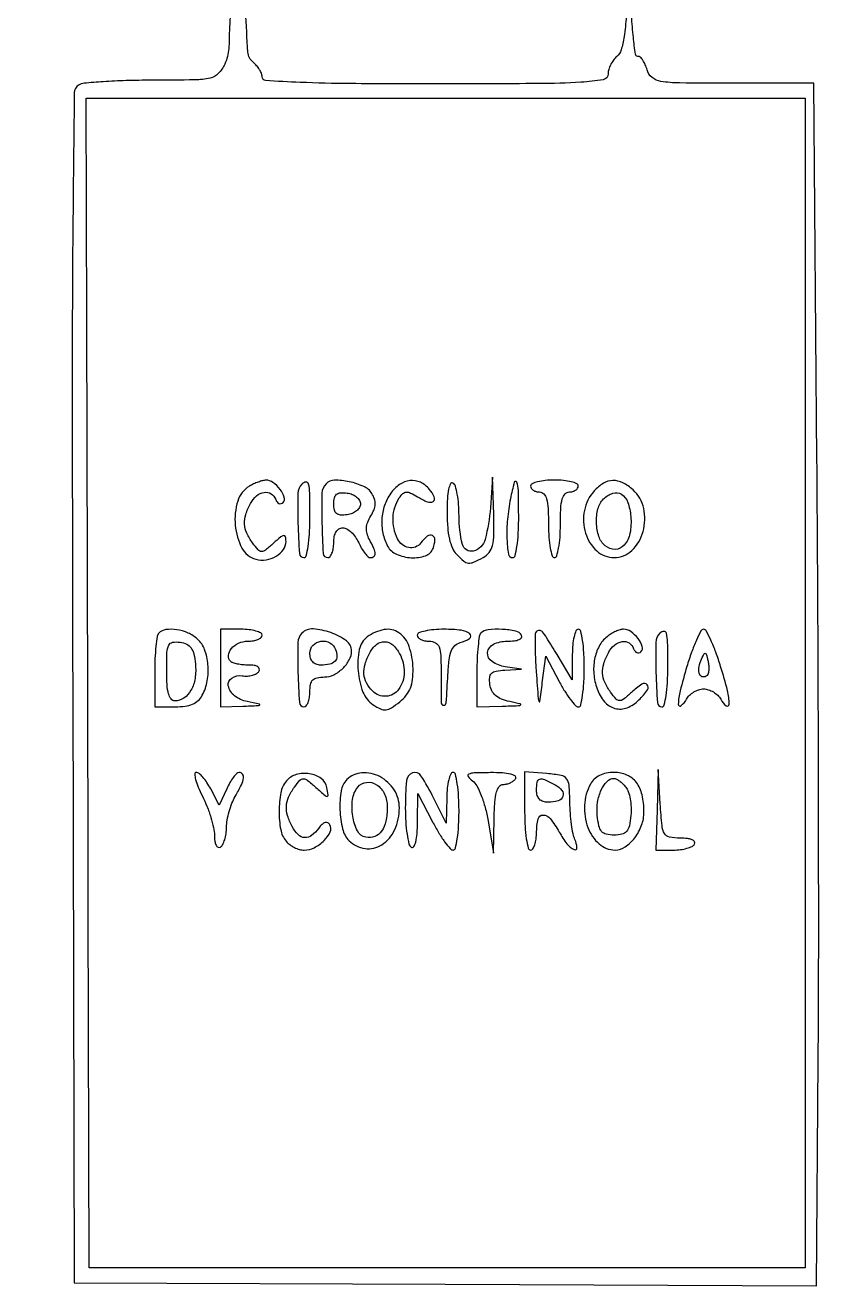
# Model space of a CAD drawing. Header units: millimetres. Extents: x 357084 to 357504, y 509210 to 509507.
# Drawn here: x 357140.33 to 357150.55, y 509442.06 to 509457.92 of the extents above; entities that cross this region are included whole.
import ezdxf

# ---------------------------------------------------------------- set-up
doc = ezdxf.new("R2010")
doc.units = ezdxf.units.MM

msp = doc.modelspace()

# ---------------------------------------------------------------- linework, layer by layer
for points in [[(357142.912, 509458.295, -0.004968), (357142.888, 509457.632, -0.097162), (357142.839, 509457.435, -0.085113), (357142.757, 509457.316, -0.145592), (357142.653, 509457.258, -0.050625), (357142.463, 509457.236, -0.003413), (357141.919, 509457.231, 0.006707), (357141.596, 509457.226, 0.009468), (357141.308, 509457.212, 0.006133), (357141.069, 509457.193, 0.119148), (357140.999, 509457.169, 0.253226), (357140.944, 509457.072, 0.000783), (357140.928, 509455.602, 0.002627), (357140.918, 509453.484, 0.000492), (357140.924, 509449.604), (357140.943, 509442.1), (357145.614, 509442.08), (357150.285, 509442.061), (357150.308, 509444.896, 0.001791), (357150.314, 509446.309, 0.000673), (357150.312, 509448.289, 0.000667), (357150.305, 509450.444, 0.00081), (357150.292, 509452.463), (357150.255, 509457.194), (357149.226, 509457.194, -0.002471), (357148.561, 509457.197, -0.036644), (357148.328, 509457.216, -0.131239), (357148.216, 509457.266, -0.16316), (357148.154, 509457.363, 0.038611), (357148.132, 509457.427, 0.050484), (357148.102, 509457.482, 0.060153), (357148.069, 509457.52, 0.184257), (357148.038, 509457.532, -0.373756), (357148.007, 509457.559, -0.0086), (357147.981, 509457.77, -0.014269), (357147.96, 509458.039, -0.007433)], [(357147.891, 509458.033, -0.022958), (357147.865, 509457.78, -0.033138), (357147.828, 509457.612, -0.150144), (357147.774, 509457.53, 0.058684), (357147.732, 509457.485, 0.043748), (357147.696, 509457.428, 0.044591), (357147.672, 509457.367, 0.072747), (357147.664, 509457.312, -0.365304), (357147.601, 509457.238, -0.027934), (357147.321, 509457.206, -0.013229), (357146.791, 509457.189, -0.001237), (357145.486, 509457.185, -0.001928), (357144.42, 509457.189, -0.008301), (357143.786, 509457.204, -0.005369), (357143.353, 509457.227, -0.396129), (357143.308, 509457.274, 0.09661), (357143.3, 509457.315, 0.041873), (357143.275, 509457.364, 0.03938), (357143.239, 509457.414, 0.042023), (357143.196, 509457.457, -0.204773), (357143.13, 509457.585, -0.008944), (357143.103, 509458.098, -0.007571)]]:
    msp.add_lwpolyline(points, format="xyb")
for points in [[(357150.142, 509449.647), (357150.142, 509442.287), (357145.636, 509442.287), (357141.131, 509442.287), (357141.12, 509446.812, 0.000041), (357141.116, 509448.752, 0.000033), (357141.111, 509450.84, 0.000033), (357141.106, 509452.771, 0.000084), (357141.102, 509454.171), (357141.093, 509457.006), (357145.618, 509457.006), (357150.142, 509457.006)], [(357143.148, 509452.123, 0.190659), (357143.001, 509451.936, 0.094374), (357142.97, 509451.631, 0.09712), (357143.054, 509451.344, 0.213144), (357143.229, 509451.203, 0.102314), (357143.359, 509451.196, 0.095282), (357143.485, 509451.241, 0.105297), (357143.576, 509451.325, 0.156028), (357143.609, 509451.427, 0.053872), (357143.602, 509451.486, 0.391229), (357143.581, 509451.501, 0.140658), (357143.542, 509451.484, 0.010107), (357143.452, 509451.405, -0.014115), (357143.349, 509451.318, -0.174086), (357143.302, 509451.301, -0.213059), (357143.259, 509451.321, -0.022358), (357143.189, 509451.408, -0.051813), (357143.116, 509451.532, -0.09219), (357143.088, 509451.647, -0.089926), (357143.103, 509451.766, -0.047346), (357143.161, 509451.904, -0.092851), (357143.238, 509452, -0.138175), (357143.334, 509452.045, -0.180718), (357143.422, 509452.027, -0.169715), (357143.48, 509451.956, 0.076562), (357143.497, 509451.924, 0.130241), (357143.52, 509451.906, 0.15914), (357143.547, 509451.903, 0.131406), (357143.572, 509451.916, 0.296005), (357143.588, 509451.983, 0.081485), (357143.535, 509452.083, 0.072724), (357143.445, 509452.17, 0.164453), (357143.356, 509452.198, 0.056946), (357143.315, 509452.192, 0.022086), (357143.26, 509452.175, 0.021524), (357143.201, 509452.151, 0.02492)], [(357143.809, 509452.15, 0.193173), (357143.759, 509452.034, 0.012283), (357143.76, 509451.657, 0.009829), (357143.778, 509451.276, 0.394915), (357143.834, 509451.224, 0.345347), (357143.864, 509451.247, 0.022017), (357143.888, 509451.364, 0.024301), (357143.904, 509451.521, 0.013867), (357143.909, 509451.712, 0.003511), (357143.907, 509452.037, 0.052715), (357143.893, 509452.149, 0.372822), (357143.86, 509452.174, 0.177851)], [(357144.113, 509452.153, 0.191557), (357144.062, 509452.035, 0.012859), (357144.061, 509451.657, 0.010308), (357144.077, 509451.277, 0.395497), (357144.134, 509451.224, 0.226478), (357144.163, 509451.237, 0.074992), (357144.187, 509451.279, 0.057076), (357144.204, 509451.339, 0.038131), (357144.21, 509451.411, -0.046972), (357144.217, 509451.49, -0.08998), (357144.24, 509451.549, -0.120808), (357144.276, 509451.586, -0.13664), (357144.324, 509451.599, -0.1326), (357144.374, 509451.586, -0.056806), (357144.43, 509451.544, -0.050694), (357144.482, 509451.483, -0.046624), (357144.524, 509451.411, 0.025934), (357144.561, 509451.339, 0.034577), (357144.603, 509451.279, 0.037004), (357144.642, 509451.235, 0.190598), (357144.672, 509451.224, 0.161505), (357144.715, 509451.238, 0.252814), (357144.731, 509451.272, 0.092221), (357144.715, 509451.338, 0.015841), (357144.658, 509451.452, -0.056962), (357144.629, 509451.527, -0.081518), (357144.622, 509451.598, -0.077611), (357144.637, 509451.67, -0.04675), (357144.677, 509451.748, 0.042626), (357144.717, 509451.827, 0.085781), (357144.732, 509451.895, 0.093378), (357144.723, 509451.961, 0.058198), (357144.69, 509452.031, 0.148389), (357144.589, 509452.119, 0.05337), (357144.406, 509452.179, 0.053353), (357144.22, 509452.198, 0.19778)], [(357144.927, 509452.033, 0.070707), (357144.849, 509451.879, 0.067539), (357144.815, 509451.707, 0.067473), (357144.829, 509451.532, 0.07032), (357144.888, 509451.369, 0.169571), (357145, 509451.266, 0.089291), (357145.186, 509451.223, 0.095124), (357145.365, 509451.248, 0.222654), (357145.46, 509451.34, 0.073683), (357145.484, 509451.447, 0.315315), (357145.452, 509451.501, 0.280652), (357145.386, 509451.492, 0.066645), (357145.306, 509451.409, -0.292929), (357145.154, 509451.35, -0.23501), (357145.012, 509451.46, -0.121234), (357144.957, 509451.725, -0.133555), (357145.034, 509451.975, -0.058507), (357145.079, 509452.029, -0.179882), (357145.122, 509452.048, -0.129294), (357145.177, 509452.037, -0.024814), (357145.266, 509451.988, 0.042886), (357145.39, 509451.925, 0.247122), (357145.461, 509451.932, 0.373789), (357145.476, 509451.987, 0.061871), (357145.413, 509452.085, 0.111639), (357145.3, 509452.172, 0.136077), (357145.17, 509452.193, 0.125831), (357145.039, 509452.144, 0.088092)], [(357145.636, 509451.797, 0.019038), (357145.644, 509451.609, 0.03574), (357145.666, 509451.458, 0.045307), (357145.703, 509451.343, 0.096612), (357145.754, 509451.267, 0.02205), (357145.848, 509451.181, 0.145631), (357145.905, 509451.156, 0.135273), (357145.969, 509451.166, 0.018083), (357146.092, 509451.226, 0.105018), (357146.166, 509451.289, 0.106426), (357146.208, 509451.376, 0.05594), (357146.225, 509451.515, 0.010746), (357146.223, 509451.771), (357146.209, 509452.237), (357146.182, 509451.849, -0.048722), (357146.115, 509451.453, -0.270846), (357145.967, 509451.307, -0.416651), (357145.83, 509451.39, -0.059908), (357145.787, 509451.749, 0.019058), (357145.781, 509451.893, 0.025914), (357145.765, 509452.022, 0.024736), (357145.741, 509452.124, 0.186738), (357145.711, 509452.162, 0.437088), (357145.68, 509452.154, 0.068499), (357145.656, 509452.086, 0.037016), (357145.641, 509451.967, 0.013637)], [(357146.434, 509451.965, 0.026514), (357146.397, 509451.706, 0.032342), (357146.39, 509451.461, 0.031021), (357146.409, 509451.269, 0.367523), (357146.462, 509451.224, 0.345347), (357146.492, 509451.247, 0.022017), (357146.516, 509451.364, 0.024301), (357146.532, 509451.521, 0.013867), (357146.538, 509451.712, 0.004456), (357146.534, 509452.07, 0.092526), (357146.513, 509452.174, 0.718905), (357146.483, 509452.172, 0.01603)], [(357146.688, 509452.125, 0.148195), (357146.696, 509452.096, 0.098894), (357146.721, 509452.072, 0.082425), (357146.757, 509452.055, 0.064853), (357146.8, 509452.05, -0.211442), (357146.854, 509452.026, -0.118311), (357146.889, 509451.962, -0.054498), (357146.908, 509451.843, -0.01212), (357146.913, 509451.637, 0.017105), (357146.918, 509451.478, 0.027868), (357146.935, 509451.345, 0.026982), (357146.959, 509451.246, 0.332234), (357146.988, 509451.224, 0.332234), (357147.017, 509451.246, 0.026982), (357147.041, 509451.345, 0.027868), (357147.058, 509451.478, 0.017105), (357147.063, 509451.637, -0.01212), (357147.068, 509451.843, -0.054498), (357147.087, 509451.962, -0.118311), (357147.122, 509452.026, -0.211442), (357147.176, 509452.05, 0.064853), (357147.219, 509452.055, 0.082425), (357147.255, 509452.072, 0.098894), (357147.28, 509452.096, 0.148195), (357147.288, 509452.125, 0.295869), (357147.27, 509452.154, 0.04382), (357147.2, 509452.178, 0.037669), (357147.103, 509452.194, 0.023598), (357146.988, 509452.2, 0.023598), (357146.873, 509452.194, 0.037669), (357146.776, 509452.178, 0.04382), (357146.707, 509452.154, 0.295869)], [(357147.488, 509452.063, 0.136392), (357147.365, 509451.817, 0.121664), (357147.379, 509451.532, 0.13633), (357147.52, 509451.309, 0.186592), (357147.739, 509451.224, 0.194616), (357147.962, 509451.314, 0.133121), (357148.103, 509451.551, 0.122537), (357148.112, 509451.844, 0.156276), (357147.977, 509452.076, 0.065838), (357147.847, 509452.166, 0.125464), (357147.723, 509452.194, 0.129862), (357147.605, 509452.159, 0.073135)], [(357144.547, 509451.899, -0.139711), (357144.535, 509451.855, -0.08408), (357144.498, 509451.813, -0.072525), (357144.443, 509451.78, -0.062417), (357144.379, 509451.763, -0.046777), (357144.295, 509451.759, -0.159873), (357144.245, 509451.778, -0.16992), (357144.218, 509451.822, -0.054436), (357144.21, 509451.899, -0.054436), (357144.218, 509451.977, -0.16992), (357144.245, 509452.021, -0.159873), (357144.295, 509452.04, -0.046777), (357144.379, 509452.036, -0.062417), (357144.443, 509452.019, -0.072525), (357144.498, 509451.986, -0.08408), (357144.535, 509451.944, -0.139711)], [(357147.949, 509451.742, -0.06689), (357147.939, 509451.529, -0.134905), (357147.866, 509451.38, -0.215811), (357147.753, 509451.328, -0.175157), (357147.626, 509451.374, -0.140903), (357147.548, 509451.488, -0.071012), (357147.517, 509451.662, -0.070692), (357147.536, 509451.839, -0.135235), (357147.606, 509451.962, -0.117125), (357147.723, 509452.034, -0.225703), (357147.83, 509452.021, -0.166296), (357147.911, 509451.919, -0.064818)], [(357142.007, 509450.272, 0.161051), (357141.987, 509450.233, 0.011119), (357141.971, 509450.108, 0.014928), (357141.96, 509449.956, 0.010625), (357141.957, 509449.784), (357141.957, 509449.346), (357142.217, 509449.346, 0.034784), (357142.339, 509449.355, 0.066819), (357142.433, 509449.381, 0.082407), (357142.504, 509449.426, 0.086353), (357142.555, 509449.491, 0.079099), (357142.618, 509449.673, 0.065038), (357142.627, 509449.878, 0.068696), (357142.585, 509450.066, 0.119756), (357142.495, 509450.198, 0.08017), (357142.377, 509450.275, 0.066291), (357142.233, 509450.317, 0.072499), (357142.098, 509450.318, 0.163098)], [(357142.783, 509449.834), (357142.783, 509449.346), (357143.064, 509449.355, 0.000977), (357143.259, 509449.362, 0.191401), (357143.277, 509449.369, 0.58989), (357143.274, 509449.379, 0.001805), (357143.121, 509449.412, -0.110977), (357142.961, 509449.486, -0.183642), (357142.883, 509449.611, -0.310337), (357142.926, 509449.709, -0.175686), (357143.058, 509449.737, 0.047794), (357143.123, 509449.734, 0.051751), (357143.187, 509449.744, 0.058014), (357143.238, 509449.765, 0.131885), (357143.269, 509449.793, 0.207635), (357143.273, 509449.824, 0.193519), (357143.254, 509449.85, 0.098389), (357143.207, 509449.867, 0.037154), (357143.138, 509449.872, -0.022874), (357143.066, 509449.875, -0.026464), (357142.998, 509449.885, -0.026941), (357142.942, 509449.899, -0.120668), (357142.913, 509449.917, -0.22194), (357142.885, 509449.993, -0.154406), (357142.921, 509450.08, -0.11472), (357143.013, 509450.148, -0.1036), (357143.129, 509450.172, 0.039889), (357143.198, 509450.178, 0.059158), (357143.256, 509450.194, 0.077805), (357143.295, 509450.219, 0.219522), (357143.308, 509450.247, 0.277684), (357143.291, 509450.276, 0.052312), (357143.231, 509450.3, 0.042582), (357143.146, 509450.317, 0.027026), (357143.046, 509450.322), (357142.783, 509450.322)], [(357143.809, 509450.272, 0.193173), (357143.759, 509450.156, 0.012283), (357143.76, 509449.779, 0.009829), (357143.778, 509449.399, 0.394915), (357143.834, 509449.346, 0.226478), (357143.863, 509449.36, 0.074992), (357143.887, 509449.401, 0.057076), (357143.904, 509449.462, 0.038131), (357143.909, 509449.534, -0.045424), (357143.918, 509449.629, -0.150302), (357143.946, 509449.684, -0.152288), (357144.001, 509449.713, -0.047029), (357144.094, 509449.722, 0.117459), (357144.21, 509449.749, 0.074723), (357144.323, 509449.829, 0.075502), (357144.406, 509449.938, 0.126501), (357144.435, 509450.049, 0.240388), (357144.37, 509450.176, 0.071303), (357144.172, 509450.28, 0.070156), (357143.95, 509450.326, 0.215143)], [(357144.632, 509450.226, 0.188112), (357144.531, 509450.067, 0.070587), (357144.516, 509449.8, 0.069335), (357144.577, 509449.532, 0.157276), (357144.706, 509449.372, 0.039492), (357144.799, 509449.32, 0.135683), (357144.867, 509449.309, 0.116673), (357144.936, 509449.334, 0.025615), (357145.04, 509449.41, 0.052324), (357145.123, 509449.492, 0.074516), (357145.175, 509449.582, 0.067664), (357145.202, 509449.689, 0.035418), (357145.208, 509449.827, 0.073207), (357145.159, 509450.107, 0.162625), (357145.031, 509450.278, 0.199314), (357144.846, 509450.318, 0.112907)], [(357145.261, 509450.247, 0.191087), (357145.272, 509450.219, 0.088204), (357145.305, 509450.194, 0.068025), (357145.354, 509450.178, 0.048028), (357145.411, 509450.172, -0.121127), (357145.49, 509450.153, -0.189559), (357145.536, 509450.1, -0.075661), (357145.557, 509449.991, -0.009307), (357145.561, 509449.747, 0.003601), (357145.564, 509449.393, 0.432423), (357145.594, 509449.366, 0.373206), (357145.626, 509449.398, 0.003529), (357145.647, 509449.753, -0.017129), (357145.662, 509449.936, -0.061957), (357145.69, 509450.048, -0.106447), (357145.735, 509450.117, -0.131523), (357145.801, 509450.154, 0.081763), (357145.92, 509450.207, 0.503615), (357145.923, 509450.264, 0.145727), (357145.814, 509450.31, 0.028636), (357145.599, 509450.322, 0.020945), (357145.469, 509450.317, 0.033738), (357145.36, 509450.3, 0.036969), (357145.281, 509450.277, 0.31052)], [(357146.062, 509450.272, 0.161051), (357146.042, 509450.233, 0.011119), (357146.027, 509450.108, 0.014928), (357146.015, 509449.956, 0.010625), (357146.012, 509449.784), (357146.012, 509449.346), (357146.331, 509449.355, 0.001669), (357146.531, 509449.361, 0.128115), (357146.561, 509449.37, 0.672973), (357146.559, 509449.382, 0.004599), (357146.425, 509449.412, -0.042926), (357146.321, 509449.444, -0.083626), (357146.247, 509449.488, -0.098624), (357146.2, 509449.549, -0.080471), (357146.176, 509449.628, -0.054717), (357146.173, 509449.716, -0.184555), (357146.197, 509449.767, -0.147384), (357146.253, 509449.795, -0.031312), (357146.363, 509449.808), (357146.575, 509449.819), (357146.369, 509449.851, -0.110946), (357146.203, 509449.915, -0.268831), (357146.147, 509450.029, -0.270064), (357146.219, 509450.133, -0.111381), (357146.392, 509450.172, 0.027979), (357146.481, 509450.177, 0.069343), (357146.544, 509450.193, 0.145541), (357146.574, 509450.218, 0.297719), (357146.575, 509450.247, 0.207905), (357146.5, 509450.299, 0.037153), (357146.328, 509450.321, 0.038073), (357146.153, 509450.316, 0.172151)], [(357146.757, 509450.291, 0.196032), (357146.745, 509450.264, 0.00502), (357146.744, 509450.13, 0.009952), (357146.748, 509449.969, 0.006541), (357146.759, 509449.785, 0.000657), (357146.784, 509449.447, 0.108395), (357146.794, 509449.412, 0.72286), (357146.805, 509449.414, 0.001838), (357146.835, 509449.647), (357146.878, 509449.985), (357147.047, 509449.665, 0.016787), (357147.117, 509449.543, 0.023919), (357147.188, 509449.44, 0.021464), (357147.252, 509449.363, 0.211731), (357147.29, 509449.346, 0.348832), (357147.319, 509449.369, 0.01967), (357147.342, 509449.49, 0.023253), (357147.358, 509449.647, 0.01415), (357147.364, 509449.834, 0.013867), (357147.358, 509450.025, 0.024301), (357147.342, 509450.182, 0.022017), (357147.319, 509450.299, 0.345347), (357147.288, 509450.322, 0.303081), (357147.259, 509450.303, 0.04014), (357147.235, 509450.229, 0.03557), (357147.218, 509450.126, 0.022191), (357147.213, 509450.003), (357147.212, 509449.684), (357147.021, 509450.003, 0.003366), (357146.89, 509450.218, 0.047184), (357146.836, 509450.29, 0.205766), (357146.797, 509450.308, 0.202343)], [(357147.65, 509450.229, 0.10111), (357147.551, 509450.109, 0.075871), (357147.493, 509449.948, 0.06947), (357147.484, 509449.762, 0.062174), (357147.524, 509449.574, 0.091948), (357147.617, 509449.411, 0.153089), (357147.75, 509449.327, 0.160246), (357147.902, 509449.335, 0.103059), (357148.051, 509449.433, 0.037354), (357148.16, 509449.559, 0.368338), (357148.155, 509449.624, 0.360099), (357148.09, 509449.631, 0.037059), (357147.958, 509449.528, -0.013971), (357147.855, 509449.44, -0.173822), (357147.807, 509449.424, -0.213523), (357147.765, 509449.443, -0.022315), (357147.695, 509449.531, -0.051813), (357147.622, 509449.655, -0.09219), (357147.594, 509449.77, -0.089926), (357147.609, 509449.889, -0.047346), (357147.667, 509450.027, -0.092851), (357147.743, 509450.123, -0.138175), (357147.84, 509450.167, -0.180718), (357147.928, 509450.15, -0.169715), (357147.985, 509450.078, 0.076562), (357148.003, 509450.047, 0.130241), (357148.026, 509450.028, 0.15914), (357148.052, 509450.026, 0.131406), (357148.077, 509450.039, 0.296161), (357148.094, 509450.106, 0.082822), (357148.04, 509450.206, 0.073134), (357147.949, 509450.293, 0.155612), (357147.857, 509450.322, 0.076319), (357147.814, 509450.316, 0.030498), (357147.759, 509450.295, 0.029306), (357147.702, 509450.265, 0.032663)], [(357148.315, 509450.272, 0.193173), (357148.265, 509450.156, 0.012283), (357148.266, 509449.779, 0.009829), (357148.284, 509449.399, 0.394915), (357148.34, 509449.346, 0.345347), (357148.37, 509449.37, 0.022017), (357148.393, 509449.487, 0.024301), (357148.41, 509449.644, 0.013867), (357148.415, 509449.834, 0.003511), (357148.413, 509450.16, 0.052715), (357148.399, 509450.272, 0.372822), (357148.366, 509450.296, 0.177851)], [(357148.655, 509449.853, 0.010618), (357148.57, 509449.547, 0.059453), (357148.547, 509449.378, 0.631424), (357148.582, 509449.361, 0.097998), (357148.65, 509449.441, -0.07353), (357148.688, 509449.491, -0.055652), (357148.743, 509449.533, -0.056229), (357148.805, 509449.562, -0.080157), (357148.865, 509449.572, -0.080157), (357148.926, 509449.562, -0.056229), (357148.988, 509449.533, -0.055652), (357149.043, 509449.491, -0.07353), (357149.081, 509449.441, 0.101135), (357149.151, 509449.36, 0.623934), (357149.188, 509449.378, 0.062174), (357149.166, 509449.55, 0.012035), (357149.08, 509449.853, 0.012692), (357149.02, 509450.033, 0.019652), (357148.957, 509450.185, 0.01471), (357148.899, 509450.302, 0.277559), (357148.865, 509450.322, 0.27923), (357148.832, 509450.302, 0.014844), (357148.775, 509450.185, 0.019767), (357148.714, 509450.033, 0.012751)], [(357142.469, 509449.886, -0.060433), (357142.464, 509449.704, -0.090733), (357142.413, 509449.555, -0.115335), (357142.325, 509449.457, -0.152108), (357142.21, 509449.421, -0.231728), (357142.163, 509449.445, -0.098981), (357142.131, 509449.509, -0.051656), (357142.112, 509449.623, -0.014723), (357142.107, 509449.802, -0.009195), (357142.111, 509450.032, -0.101748), (357142.133, 509450.121, -0.24511), (357142.182, 509450.158, -0.077157), (357142.276, 509450.159, -0.075557), (357142.359, 509450.134, -0.128946), (357142.414, 509450.087, -0.098233), (357142.449, 509450.01, -0.031946)], [(357144.234, 509450.067, -0.089922), (357144.25, 509449.981, -0.195448), (357144.226, 509449.92, -0.152441), (357144.159, 509449.883, -0.050372), (357144.047, 509449.872, -0.086866), (357143.989, 509449.882, -0.121151), (357143.945, 509449.911, -0.114358), (357143.918, 509449.959, -0.071747), (357143.909, 509450.022, -0.19131), (357143.949, 509450.121, -0.170968), (357144.048, 509450.172, -0.16252), (357144.161, 509450.151, -0.176115)], [(357145.039, 509450.015, -0.127036), (357145.097, 509449.78, -0.153421), (357145.026, 509449.565, -0.224276), (357144.87, 509449.479, -0.215945), (357144.7, 509449.543, -0.075043), (357144.623, 509449.647, -0.102711), (357144.59, 509449.759, -0.092054), (357144.604, 509449.884, -0.050191), (357144.663, 509450.027, -0.097328), (357144.748, 509450.131, -0.18274), (357144.85, 509450.166, -0.17513), (357144.952, 509450.125, -0.088793)], [(357148.91, 509449.741, -0.220948), (357148.858, 509449.722, -0.276564), (357148.817, 509449.751, -0.130073), (357148.805, 509449.831, -0.074943), (357148.83, 509449.925, -0.006675), (357148.869, 509450.011, -0.299388), (357148.885, 509450.021, -0.331063), (357148.899, 509450.01, -0.007526), (357148.921, 509449.922, -0.03472), (357148.93, 509449.867, -0.039523), (357148.931, 509449.812, -0.043304), (357148.924, 509449.767, -0.13795)], [(357142.556, 509448.223, -0.023159), (357142.614, 509448.095, -0.020084), (357142.663, 509447.955, -0.020567), (357142.697, 509447.826, -0.054189), (357142.708, 509447.73, 0.034898), (357142.713, 509447.657, 0.082179), (357142.729, 509447.604, 0.16368), (357142.754, 509447.58, 0.257444), (357142.783, 509447.581, 0.1372), (357142.812, 509447.613, 0.042167), (357142.837, 509447.674, 0.038634), (357142.854, 509447.749, 0.033922), (357142.86, 509447.83, -0.041359), (357142.869, 509447.921, -0.024125), (357142.894, 509448.028, -0.024003), (357142.929, 509448.133, -0.0371), (357142.97, 509448.22, 0.015436), (357143.047, 509448.363, 0.073613), (357143.075, 509448.452, 0.210172), (357143.063, 509448.499, 0.230408), (357143.02, 509448.52, 0.199182), (357142.99, 509448.508, 0.033468), (357142.948, 509448.46, 0.032168), (357142.904, 509448.393, 0.023601), (357142.863, 509448.314), (357142.769, 509448.107), (357142.661, 509448.314, 0.026244), (357142.614, 509448.393, 0.034032), (357142.563, 509448.46, 0.036243), (357142.514, 509448.507, 0.177385), (357142.478, 509448.52, 0.43172), (357142.46, 509448.5, 0.048917), (357142.471, 509448.433, 0.035508), (357142.503, 509448.337, 0.018717)], [(357143.614, 509448.413, 0.126861), (357143.544, 509448.266, 0.045988), (357143.522, 509448.033, 0.045966), (357143.542, 509447.801, 0.128993), (357143.61, 509447.655, 0.062282), (357143.656, 509447.612, 0.044178), (357143.715, 509447.576, 0.04457), (357143.779, 509447.552, 0.068735), (357143.838, 509447.544, 0.118046), (357143.965, 509447.574, 0.076848), (357144.089, 509447.663, 0.088334), (357144.166, 509447.772, 0.254051), (357144.161, 509447.862, 0.138227), (357144.134, 509447.887, 0.194637), (357144.101, 509447.89, 0.119431), (357144.063, 509447.867, 0.040726), (357144.021, 509447.818, -0.07156), (357143.932, 509447.727, -0.181221), (357143.844, 509447.7, -0.183), (357143.762, 509447.738, -0.073125), (357143.687, 509447.839, -0.047346), (357143.629, 509447.977, -0.089926), (357143.614, 509448.097, -0.09219), (357143.642, 509448.211, -0.051813), (357143.715, 509448.336, -0.023412), (357143.785, 509448.423, -0.218918), (357143.828, 509448.442, -0.167947), (357143.877, 509448.424, -0.012793), (357143.986, 509448.331, 0.003468), (357144.101, 509448.23, 0.183623), (357144.128, 509448.22, 0.454157), (357144.14, 509448.234, 0.010892), (357144.124, 509448.332, 0.193999), (357144.053, 509448.444, 0.115957), (357143.906, 509448.504, 0.10784), (357143.738, 509448.494, 0.15259)], [(357144.375, 509448.43, 0.157693), (357144.303, 509448.289, 0.049058), (357144.288, 509448.05, 0.049206), (357144.321, 509447.809, 0.138994), (357144.403, 509447.662, 0.165119), (357144.604, 509447.563, 0.179044), (357144.816, 509447.611, 0.145048), (357144.978, 509447.801, 0.104576), (357145.036, 509448.075, 0.1429), (357144.97, 509448.301, 0.1281), (357144.79, 509448.468, 0.140663), (357144.565, 509448.516, 0.181925)], [(357145.111, 509448.074, 0.015685), (357145.116, 509447.9, 0.022144), (357145.133, 509447.745, 0.019282), (357145.156, 509447.622, 0.199798), (357145.186, 509447.581, 0.407751), (357145.217, 509447.588, 0.082934), (357145.242, 509447.645, 0.042645), (357145.258, 509447.749, 0.016139), (357145.264, 509447.896), (357145.268, 509448.257), (357145.454, 509447.901, 0.015167), (357145.53, 509447.764, 0.022011), (357145.606, 509447.649, 0.018676), (357145.675, 509447.562, 0.220329), (357145.713, 509447.544, 0.348637), (357145.742, 509447.567, 0.0198), (357145.765, 509447.687, 0.023313), (357145.781, 509447.845, 0.014134), (357145.787, 509448.032, 0.013867), (357145.781, 509448.223, 0.024301), (357145.765, 509448.379, 0.022017), (357145.742, 509448.497, 0.345347), (357145.711, 509448.52, 0.300322), (357145.682, 509448.501, 0.039749), (357145.657, 509448.426, 0.035407), (357145.639, 509448.323, 0.022182), (357145.632, 509448.201), (357145.627, 509447.882), (357145.467, 509448.201, 0.02707), (357145.308, 509448.479, 0.348017), (357145.202, 509448.515, 0.292197), (357145.126, 509448.418, 0.022768)], [(357145.955, 509448.416, -0.106446), (357146.011, 509448.351, -0.030919), (357146.067, 509448.23, -0.028737), (357146.116, 509448.078, -0.02353), (357146.152, 509447.912), (357146.22, 509447.506), (357146.228, 509447.938, -0.012179), (357146.238, 509448.148, -0.048925), (357146.259, 509448.275, -0.099322), (357146.294, 509448.345, -0.231566), (357146.345, 509448.37, 0.061875), (357146.39, 509448.376, 0.051278), (357146.435, 509448.392, 0.053305), (357146.474, 509448.416, 0.08825), (357146.5, 509448.445, 0.410319), (357146.493, 509448.476, 0.085168), (357146.437, 509448.499, 0.042671), (357146.333, 509448.514, 0.015769), (357146.185, 509448.518, 0.00585), (357145.977, 509448.514, 0.096332), (357145.909, 509448.499, 0.48744), (357145.901, 509448.469, 0.066046)], [(357146.613, 509448.037, 0.013699), (357146.618, 509447.844, 0.024123), (357146.634, 509447.686, 0.021783), (357146.658, 509447.568, 0.345995), (357146.688, 509447.544, 0.254951), (357146.717, 509447.56, 0.06271), (357146.741, 509447.61, 0.048861), (357146.757, 509447.683, 0.031626), (357146.763, 509447.769, -0.056221), (357146.782, 509447.935, -0.349378), (357146.844, 509447.985, -0.232793), (357146.934, 509447.941, -0.035077), (357147.048, 509447.77, 0.034282), (357147.146, 509447.622, 0.11869), (357147.235, 509447.55, 0.567604), (357147.271, 509447.574, 0.091909), (357147.246, 509447.675, -0.055478), (357147.223, 509447.748, -0.014764), (357147.203, 509447.867, -0.014784), (357147.189, 509448.006, -0.014743), (357147.182, 509448.145, 0.013833), (357147.172, 509448.362, 0.150917), (357147.141, 509448.442, 0.183451), (357147.072, 509448.483, 0.022465), (357146.894, 509448.506), (357146.613, 509448.529)], [(357147.441, 509448.375, 0.109336), (357147.366, 509448.108, 0.103789), (357147.409, 509447.829, 0.120636), (357147.551, 509447.621, 0.185246), (357147.752, 509447.544, 0.15176), (357147.879, 509447.583, 0.080628), (357147.998, 509447.698, 0.074023), (357148.085, 509447.856, 0.087972), (357148.115, 509448.024, 0.054401), (357148.091, 509448.239, 0.108052), (357148.019, 509448.395, 0.130824), (357147.901, 509448.487, 0.100972), (357147.739, 509448.52, 0.048129), (357147.641, 509448.511, 0.065473), (357147.556, 509448.482, 0.073065), (357147.489, 509448.436, 0.083637)], [(357147.885, 509448.337, -0.092336), (357147.918, 509448.279, -0.03571), (357147.941, 509448.188, -0.033843), (357147.953, 509448.084, -0.035521), (357147.951, 509447.981, -0.027286), (357147.931, 509447.847, -0.125584), (357147.896, 509447.778, -0.16287), (357147.838, 509447.743, -0.05517), (357147.739, 509447.732, -0.05517), (357147.64, 509447.743, -0.16287), (357147.582, 509447.778, -0.125584), (357147.548, 509447.847, -0.027286), (357147.527, 509447.981, -0.060563), (357147.532, 509448.148, -0.070442), (357147.577, 509448.3, -0.087144), (357147.65, 509448.408, -0.201548), (357147.739, 509448.445, -0.125501), (357147.767, 509448.438, -0.034), (357147.805, 509448.413, -0.032172), (357147.847, 509448.379, -0.02853)], [(357148.279, 509448.051), (357148.265, 509447.544), (357148.486, 509447.544, 0.031397), (357148.574, 509447.549, 0.037109), (357148.655, 509447.566, 0.040338), (357148.72, 509447.59, 0.146547), (357148.753, 509447.619, 0.293553), (357148.752, 509447.648, 0.14759), (357148.723, 509447.673, 0.070559), (357148.661, 509447.689, 0.028594), (357148.573, 509447.694, -0.046162), (357148.436, 509447.707, -0.21737), (357148.374, 509447.751, -0.109148), (357148.342, 509447.848, -0.008144), (357148.32, 509448.126), (357148.293, 509448.558)], [(357144.884, 509448.086, -0.047138), (357144.866, 509447.906, -0.106749), (357144.812, 509447.781, -0.151532), (357144.726, 509447.715, -0.135123), (357144.614, 509447.706, -0.232532), (357144.509, 509447.785, -0.077808), (357144.449, 509447.971, -0.072636), (357144.446, 509448.182, -0.14132), (357144.513, 509448.336, -0.192022), (357144.624, 509448.396, -0.179784), (357144.749, 509448.366, -0.137723), (357144.849, 509448.249, -0.109605)], [(357146.995, 509448.366, -0.095407), (357147.083, 509448.295, -0.274462), (357147.095, 509448.221, -0.228239), (357147.034, 509448.164, -0.07531), (357146.909, 509448.145, -0.077002), (357146.846, 509448.154, -0.12387), (357146.8, 509448.183, -0.121293), (357146.772, 509448.23, -0.072026), (357146.763, 509448.295, -0.038923), (357146.771, 509448.4, -0.286825), (357146.802, 509448.436, -0.18267), (357146.861, 509448.432, -0.016643)]]:
    msp.add_lwpolyline(points, format="xyb", close=True)

doc.saveas('drawing.dxf')
